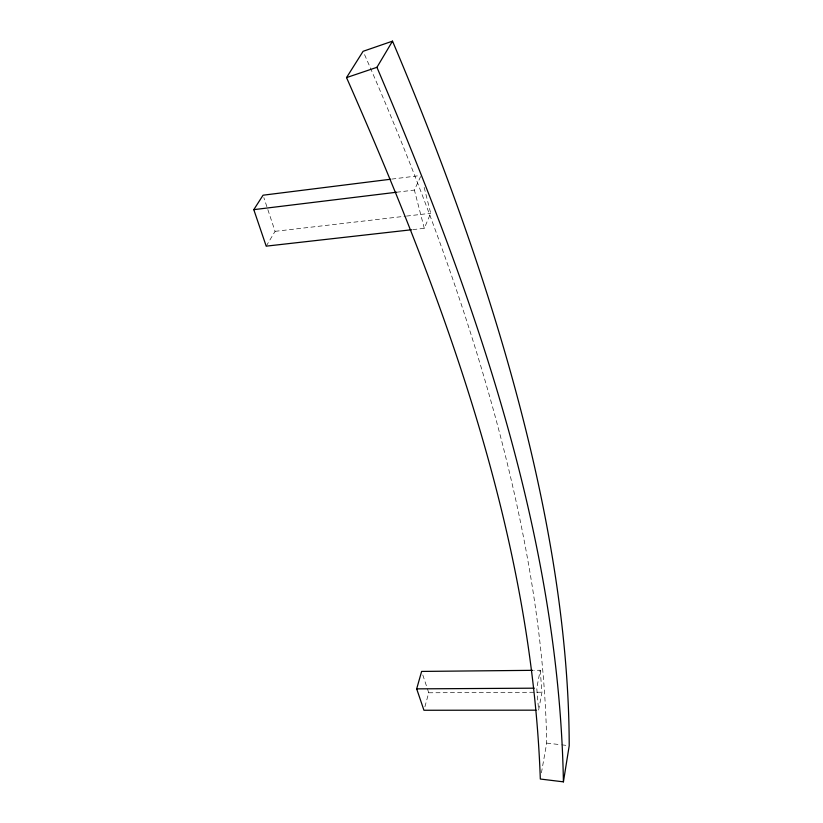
<?xml version="1.0" encoding="UTF-8"?>
<svg xmlns="http://www.w3.org/2000/svg" width="823" height="823" viewBox="0 0 823 823"><rect width="100%" height="100%" fill="white"/><g stroke="black" fill="none" stroke-linecap="round" stroke-linejoin="round"><path stroke-width="0.62" stroke-dasharray="4.12 3.09" d="M541.421 772.838L546.698 743.097A4860.628 1389.882 42.2 0 0 364.167 53.721M540.197 670.251L541.966 692.225L538.602 710.167L536.761 688.162L540.197 670.251L533.818 670.313M424.905 706.762L428.732 692.781L427.158 688.028M412.807 229.617L424.277 228.321L430.707 213.27L423.598 185.185M424.277 228.321L414.391 190.062L420.604 176.544M266.199 246.149L275.088 231.335L263.854 197.613M391.799 179.095L419.853 175.587M396.552 192.243L414.391 190.062M275.088 231.335L405.194 216.233M406.469 216.089L430.707 213.27M428.732 692.781L541.966 692.225M546.698 743.097L560.453 744.692M561.708 744.846L567.963 745.576M422.806 674.983L426.756 686.845"/><path stroke-width="1.23" d="M563.416 781.85L569.207 745.72A5092.014 1442.369 42.6 0 0 392.509 41.15L363.097 51.304L346.534 77.599C444.358 299.665 531.617 533.921 540.32 779.031L563.416 781.85C558.817 532.934 473.318 293.914 376.934 67.321L392.509 41.15M536.051 710.167L423.948 710.259L416.675 688.861L421.623 671.424L532.553 670.334M411.531 229.761L266.199 246.149L253.793 209.649L263.051 195.205L390.534 179.249M346.534 77.599L376.934 67.321M253.793 209.649L396.552 192.243M416.675 688.861L534.199 688.182"/></g></svg>
